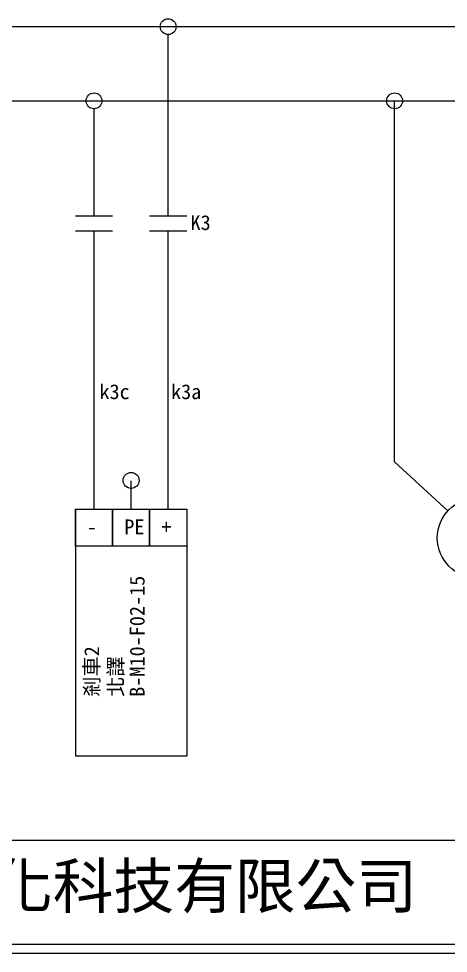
# Model space of a CAD drawing. Extents: x 10 to 297, y 3 to 207.
# Drawn here: x 84.9 to 142.8, y 3 to 129 of the extents above; entities that cross this region are included whole.
import ezdxf

# ---------------------------------------------------------------- set-up
doc = ezdxf.new("R2010")
doc.units = 0
doc.layers.get('0').update_dxf_attribs({"linetype": 'CONTINUOUS'})
doc.layers.add('圖框層', color=7, linetype='CONTINUOUS')
doc.layers.add('標尺寸層', color=3, linetype='CONTINUOUS')
doc.styles.add('STSL', font='kaiu.ttf')

msp = doc.modelspace()

# ---------------------------------------------------------------- linework, layer by layer
at = {"color": 7}
for centre in [(105.08, 127.96), (95.08, 117.96), (135.6, 117.96), (100.08, 66.77)]:
    msp.add_circle(centre, 1.07, dxfattribs=at)
at = {"layer": '圖框層', "color": 7}
for p, q in [((11.25, 18.25), (295.75, 18.25)), ((11.25, 4.25), (295.75, 4.25)), ((10, 3), (297, 3))]:
    msp.add_line(p, q, dxfattribs=at)
at = {"layer": '標尺寸層', "color": 7}
for p, q in [((13.45, 127.96), (217.6, 127.96)), ((105.07, 126.89), (105.07, 126.82)), ((105.08, 102.43), (105.07, 126.89)), ((13.45, 117.96), (197.6, 117.96)), ((135.6, 69.27), (135.6, 117.96)), ((95.07, 116.89), (95.07, 116.82)), ((95.08, 102.43), (95.08, 116.82)), ((92.58, 102.43), (97.58, 102.43)), ((102.57, 102.44), (107.57, 102.44)), ((92.58, 100.43), (97.58, 100.43)), ((95.08, 62.89), (95.08, 100.43)), ((102.57, 100.44), (107.57, 100.44)), ((105.08, 62.89), (105.08, 100.44)), ((142.78, 62.66), (135.6, 69.27)), ((100.07, 65.7), (100.07, 65.63)), ((100.08, 62.89), (100.08, 66.72)), ((92.58, 62.89), (97.58, 62.89)), ((92.58, 57.89), (92.58, 62.89)), ((92.58, 62.89), (107.58, 62.89)), ((92.58, 62.89), (92.58, 29.62)), ((97.58, 62.89), (97.58, 57.89)), ((97.58, 62.89), (102.58, 62.89)), ((97.58, 57.89), (97.58, 62.89)), ((102.58, 62.89), (107.58, 62.89)), ((102.58, 57.89), (102.58, 62.89)), ((102.58, 62.89), (102.58, 57.89)), ((107.58, 62.89), (107.58, 57.89)), ((107.58, 62.89), (107.58, 29.62)), ((97.58, 57.89), (92.58, 57.89)), ((102.58, 57.89), (97.58, 57.89)), ((107.58, 57.89), (102.58, 57.89)), ((92.58, 29.62), (107.58, 29.62))]:
    msp.add_line(p, q, dxfattribs=at)
msp.add_circle((146.73, 59.01), 5.38, dxfattribs=at)

# ---------------------------------------------------------------- texts
at = {"layer": '圖框層', "color": 7, "style": 'STSL'}
for s, height, p in [('K3', 2, (108.09, 100.53)), ('k3c', 2, (95.81, 77.73)), ('k3a', 2, (105.46, 77.73)), ('PE', 2, (99.16, 59.5)), ('+', 2, (104.16, 59.5)), ('-', 2, (94.12, 59.5)), ('泓陞自動化科技有限公司', 6, (48.6, 9.08))]:
    msp.add_text(s, height=height, dxfattribs=at).set_placement(p)
for s, p in [('B-M10-F02-15', (101.9, 37.59)), ('剎車2', (95.77, 37.59)), ('北譯', (99.01, 37.59))]:
    msp.add_text(s, height=2, rotation=90, dxfattribs=at).set_placement(p)

doc.saveas('drawing.dxf')
